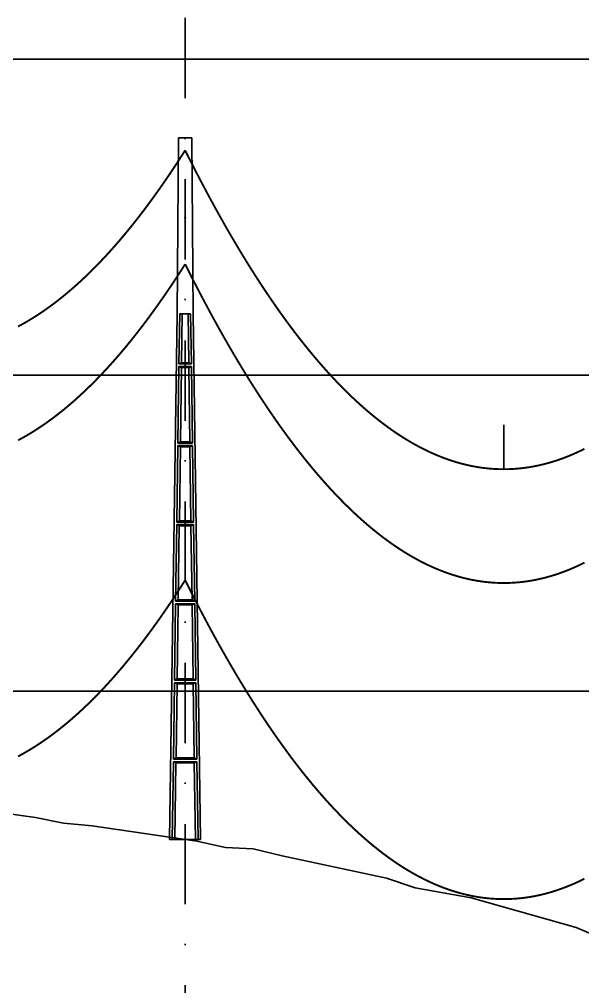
# Model space of a CAD drawing. Header units: metres. Extents: x -121 to 9872, y 3505 to 10721.
# Drawn here: x 2333 to 2422, y 6780.2 to 6933.3 of the extents above; entities that cross this region are included whole.
import ezdxf

# ---------------------------------------------------------------- set-up
doc = ezdxf.new("R2010")
doc.units = ezdxf.units.M
doc.header["$PDMODE"] = 2
doc.linetypes.add('DASHDOT', pattern=[25.4, 12.7, -6.35, 0, -6.35])
doc.linetypes.add('DASHED', pattern=[0.75, 0.5, -0.25])
for name, color, linetype in [('C-ROAD-PROF', 2, 'DASHED'), ('CON-EOL- CA ORCHID', 240, 'Continuous'), ('CON-EOL- FO', 101, 'Continuous'), ('CON-EOL- PROJEÇÃO', 22, 'Continuous'), ('cotas', 7, 'Continuous'), ('GRID', 253, 'Continuous'), ('POSTE DT', 7, 'Continuous')]:
    doc.layers.add(name, color=color, linetype=linetype)
doc.styles.get("Standard").update_dxf_attribs({"font": 'arial.ttf'})
doc.dimstyles.new('ISO-25', dxfattribs={"dimtxt": 2.5, "dimasz": 2.5, "dimexe": 1.25, "dimexo": 0.625, "dimtad": 1, "dimzin": 1, "dimtxsty": 'Standard', "dimcen": 2.5, "dimaunit": 1, "dimadec": 3, "dimazin": 3, "dimtfac": 1, "dimtmove": 0, "dimatfit": 3, "dimfxlon": 1, "dimarcsym": 0})

# ---------------------------------------------------------------- blocks, each defined once
blk = doc.blocks.new('*U11')
at = {"layer": 'POSTE DT', "extrusion": (0, 1, 0)}
for p, q in [((-3.31, 349.86), (-4.05, 262)), ((-3.31, 349.86), (3.31, 349.86)), ((3.31, 349.86), (4.06, 262)), ((-4.05, 262), (-7.72, 0)), ((-4.05, 262), (-4.05, 262)), ((-2.73, 262), (-3.08, 237.05)), ((-2.73, 262), (2.75, 262)), ((-1.42, 262), (-1.77, 237.57)), ((1.43, 262), (1.77, 237.57)), ((2.75, 262), (3.1, 237.05)), ((4.06, 262), (7.72, 0)), ((3.1, 237.05), (-3.08, 237.05)), ((-3.1, 235.74), (-3.63, 197.65)), ((3.11, 235.73), (-3.1, 235.74)), ((-1.8, 235.21), (-2.32, 198.19)), ((1.8, 235.21), (2.32, 198.19)), ((3.11, 235.73), (3.65, 197.65)), ((-3.65, 196.34), (-4.19, 158.25)), ((-2.35, 195.8), (-2.87, 158.8)), ((2.35, 195.8), (2.87, 158.8)), ((3.66, 196.34), (4.2, 158.25)), ((-4.21, 156.94), (-4.74, 118.85)), ((-2.9, 156.39), (-3.42, 119.41)), ((2.91, 156.39), (3.42, 119.41)), ((4.21, 156.94), (4.75, 118.85)), ((-4.76, 117.54), (-5.29, 79.45)), ((4.77, 117.54), (-4.76, 117.54)), ((4.75, 118.85), (-4.74, 118.85)), ((-3.46, 116.98), (-3.97, 80.02)), ((3.46, 116.98), (3.98, 80.02)), ((4.77, 117.54), (5.3, 79.45)), ((-5.31, 78.14), (-5.85, 40.06)), ((5.32, 78.14), (-5.31, 78.14)), ((5.3, 79.45), (-5.29, 79.45)), ((-4.01, 77.57), (-4.53, 40.63)), ((4.01, 77.57), (4.53, 40.63)), ((5.32, 78.14), (5.85, 40.06)), ((-5.86, 38.74), (-6.41, 0)), ((5.87, 38.74), (-5.86, 38.74)), ((5.85, 40.06), (-5.85, 40.06)), ((5.87, 38.74), (6.41, 0)), ((-4.56, 38.17), (-5.1, 0)), ((4.56, 38.17), (5.1, 0)), ((-6.41, 0), (-7.72, 0)), ((-5.1, 0), (-6.41, 0)), ((5.1, 0), (-5.1, 0)), ((6.41, 0), (5.1, 0)), ((7.72, 0), (6.41, 0))]:
    blk.add_line(p, q, dxfattribs=at)
at = {"layer": 'POSTE DT', "ltscale": 3}
for points in [[(-3.65, 196.34), (3.66, 196.34)], [(-3.63, 197.65), (3.65, 197.65)], [(-4.21, 156.94), (4.21, 156.94)], [(4.2, 158.25), (-4.19, 158.25)]]:
    blk.add_lwpolyline(points, dxfattribs=at)
at = {"layer": 'POSTE DT'}
for points, knots in [([(0.25, 309.94), (0.25, 309.93), (0.25, 309.93), (0.25, 309.92), (0.25, 309.91), (0.25, 309.9), (0.25, 309.89), (0.24, 309.85), (0.22, 309.82), (0.19, 309.77), (0.16, 309.74), (0.11, 309.71), (0.08, 309.7), (0.01, 309.68), (-0.02, 309.68), (-0.08, 309.7), (-0.11, 309.71), (-0.16, 309.74), (-0.18, 309.76), (-0.21, 309.8), (-0.22, 309.82), (-0.24, 309.85), (-0.24, 309.87), (-0.25, 309.89), (-0.25, 309.9), (-0.25, 309.92), (-0.25, 309.92), (-0.25, 309.93), (-0.25, 309.94), (-0.25, 309.95), (-0.25, 309.95), (-0.25, 309.96), (-0.25, 309.97), (-0.24, 310), (-0.23, 310.02), (-0.21, 310.07), (-0.2, 310.09), (-0.15, 310.14), (-0.13, 310.15), (-0.07, 310.18), (-0.03, 310.19), (0.03, 310.19), (0.06, 310.18), (0.12, 310.16), (0.14, 310.14), (0.18, 310.11), (0.2, 310.09), (0.21, 310.06), (0.22, 310.05), (0.23, 310.04), (0.24, 310.01), (0.24, 309.99), (0.25, 309.97), (0.25, 309.96), (0.25, 309.95), (0.25, 309.94), (0.25, 309.94), (0.25, 309.94), (0.25, 309.94)], [-54.728303, -54.728303, -54.728303, -54.728303, -54.309038, -54.309038, -53.647169, -53.647169, -52.532885, -52.532885, -48.86224, -48.86224, -45.282765, -45.282765, -41.52867, -41.52867, -37.867486, -37.867486, -34.454589, -34.454589, -31.301423, -31.301423, -28.48103, -28.48103, -26.961755, -26.961755, -25.7544, -25.7544, -25.136228, -25.136228, -24.64409, -24.64409, -24.094201, -24.094201, -23.191199, -23.191199, -20.494482, -20.494482, -17.342863, -17.342863, -13.645538, -13.645538, -9.835989, -9.835989, -6.296781, -6.296781, -3.005029, -3.005029, 0, 0, 0, 1.527594, 1.527594, 3.697216, 3.697216, 4.489727, 4.489727, 5.01438, 5.01438, 5.095313, 5.095313, 5.095313, 5.095313]), ([(-1.77, 237.57), (-1.99, 237.49), (-2.21, 237.4), (-2.64, 237.22), (-2.86, 237.14), (-3.08, 237.05)], [0, 0, 0, 0, 56.660495, 56.660495, 113.412826, 113.412826, 113.412826, 113.412826]), ([(1.77, 237.57), (1.18, 237.57), (0.59, 237.57), (-0.59, 237.57), (-1.18, 237.57), (-1.77, 237.57)], [0, 0, 0, 0, 67.306894, 67.306894, 134.614447, 134.614447, 134.614447, 134.614447]), ([(3.1, 237.05), (2.87, 237.14), (2.65, 237.23), (2.21, 237.4), (1.99, 237.49), (1.77, 237.57)], [0, 0, 0, 0, 56.738948, 56.738948, 113.38731, 113.38731, 113.38731, 113.38731]), ([(-3.1, 235.74), (-2.88, 235.65), (-2.67, 235.56), (-2.23, 235.39), (-2.02, 235.3), (-1.8, 235.21)], [0.055576, 0.055576, 0.055576, 0.055576, 56.767409, 56.767409, 113.50757, 113.50757, 113.50757, 113.50757]), ([(-1.8, 235.21), (-1.2, 235.21), (-0.6, 235.21), (0.6, 235.21), (1.2, 235.21), (1.8, 235.21)], [0, 0, 0, 0, 68.567797, 68.567797, 137.136247, 137.136247, 137.136247, 137.136247]), ([(1.8, 235.21), (2.02, 235.3), (2.24, 235.38), (2.68, 235.56), (2.89, 235.65), (3.11, 235.73)], [0, 0, 0, 0, 56.845349, 56.845349, 113.599799, 113.599799, 113.599799, 113.599799]), ([(-2.32, 198.19), (-2.54, 198.1), (-2.76, 198.01), (-3.2, 197.83), (-3.41, 197.74), (-3.63, 197.65)], [0, 0, 0, 0, 63.412073, 63.412073, 126.777421, 126.777421, 126.777421, 126.777421]), ([(2.32, 198.19), (1.55, 198.19), (0.77, 198.19), (-0.77, 198.19), (-1.55, 198.19), (-2.32, 198.19)], [0, 0, 0, 0, 88.31008, 88.31008, 176.620652, 176.620652, 176.620652, 176.620652]), ([(3.65, 197.65), (3.43, 197.74), (3.2, 197.83), (2.76, 198.01), (2.54, 198.1), (2.32, 198.19)], [0, 0, 0, 0, 63.488119, 63.488119, 126.880939, 126.880939, 126.880939, 126.880939]), ([(-3.65, 196.34), (-3.43, 196.25), (-3.22, 196.16), (-2.78, 195.98), (-2.57, 195.89), (-2.35, 195.8)], [0.054307, 0.054307, 0.054307, 0.054307, 63.527131, 63.527131, 127.063246, 127.063246, 127.063246, 127.063246]), ([(-2.35, 195.8), (-1.57, 195.8), (-0.78, 195.8), (0.79, 195.8), (1.57, 195.8), (2.35, 195.8)], [0, 0, 0, 0, 89.585713, 89.585713, 179.17191, 179.17191, 179.17191, 179.17191]), ([(2.35, 195.8), (2.57, 195.89), (2.79, 195.98), (3.23, 196.16), (3.45, 196.25), (3.66, 196.34)], [0, 0, 0, 0, 63.60246, 63.60246, 127.109696, 127.109696, 127.109696, 127.109696]), ([(-4.21, 156.94), (-3.99, 156.85), (-3.77, 156.75), (-3.34, 156.57), (-3.12, 156.48), (-2.9, 156.39)], [0.053423, 0.053423, 0.053423, 0.053423, 70.429742, 70.429742, 140.90167, 140.90167, 140.90167, 140.90167]), ([(-2.87, 158.8), (-3.09, 158.71), (-3.31, 158.62), (-3.75, 158.43), (-3.97, 158.34), (-4.19, 158.25)], [0, 0, 0, 0, 70.301707, 70.301707, 140.590947, 140.590947, 140.590947, 140.590947]), ([(-2.9, 156.39), (-1.94, 156.39), (-0.97, 156.39), (0.97, 156.39), (1.94, 156.39), (2.91, 156.39)], [0, 0, 0, 0, 110.60219, 110.60219, 221.20473, 221.20473, 221.20473, 221.20473]), ([(2.87, 158.8), (1.92, 158.8), (0.96, 158.8), (-0.96, 158.8), (-1.91, 158.8), (-2.87, 158.8)], [0, 0, 0, 0, 109.314454, 109.314454, 218.629264, 218.629264, 218.629264, 218.629264]), ([(4.2, 158.25), (3.98, 158.34), (3.76, 158.44), (3.31, 158.62), (3.09, 158.71), (2.87, 158.8)], [0, 0, 0, 0, 70.379198, 70.379198, 140.659718, 140.659718, 140.659718, 140.659718]), ([(2.91, 156.39), (3.12, 156.48), (3.34, 156.57), (3.78, 156.75), (4, 156.85), (4.21, 156.94)], [0, 0, 0, 0, 70.506649, 70.506649, 140.914701, 140.914701, 140.914701, 140.914701]), ([(-4.76, 117.54), (-4.54, 117.45), (-4.32, 117.35), (-3.89, 117.17), (-3.67, 117.07), (-3.46, 116.98)], [0.052784, 0.052784, 0.052784, 0.052784, 77.438432, 77.438432, 154.950301, 154.950301, 154.950301, 154.950301]), ([(-3.42, 119.41), (-3.64, 119.32), (-3.86, 119.23), (-4.3, 119.04), (-4.52, 118.95), (-4.74, 118.85)], [0, 0, 0, 0, 77.299547, 77.299547, 154.618634, 154.618634, 154.618634, 154.618634]), ([(-3.46, 116.98), (-2.3, 116.98), (-1.15, 116.98), (1.15, 116.98), (2.31, 116.98), (3.46, 116.98)], [0, 0, 0, 0, 131.617604, 131.617604, 263.235447, 263.235447, 263.235447, 263.235447]), ([(3.42, 119.41), (2.28, 119.41), (1.14, 119.41), (-1.14, 119.41), (-2.28, 119.41), (-3.42, 119.41)], [0, 0, 0, 0, 130.319901, 130.319901, 260.640046, 260.640046, 260.640046, 260.640046]), ([(4.75, 118.85), (4.53, 118.95), (4.31, 119.04), (3.87, 119.23), (3.64, 119.32), (3.42, 119.41)], [0, 0, 0, 0, 77.381597, 77.381597, 154.66183, 154.66183, 154.66183, 154.66183]), ([(3.46, 116.98), (3.68, 117.07), (3.89, 117.17), (4.33, 117.35), (4.55, 117.45), (4.77, 117.54)], [0, 0, 0, 0, 77.520013, 77.520013, 154.938747, 154.938747, 154.938747, 154.938747]), ([(-5.31, 78.14), (-5.09, 78.05), (-4.88, 77.95), (-4.44, 77.76), (-4.23, 77.67), (-4.01, 77.57)], [0.052308, 0.052308, 0.052308, 0.052308, 84.527725, 84.527725, 169.158824, 169.158824, 169.158824, 169.158824]), ([(-3.97, 80.02), (-4.19, 79.93), (-4.41, 79.83), (-4.85, 79.64), (-5.07, 79.55), (-5.29, 79.45)], [0, 0, 0, 0, 84.379671, 84.379671, 168.809376, 168.809376, 168.809376, 168.809376]), ([(-4.01, 77.57), (-2.67, 77.57), (-1.34, 77.57), (1.34, 77.57), (2.67, 77.57), (4.01, 77.57)], [0, 0, 0, 0, 152.632212, 152.632212, 305.264569, 305.264569, 305.264569, 305.264569]), ([(3.98, 80.02), (2.65, 80.02), (1.33, 80.02), (-1.32, 80.02), (-2.65, 80.02), (-3.97, 80.02)], [0, 0, 0, 0, 151.326157, 151.326157, 302.652465, 302.652465, 302.652465, 302.652465]), ([(5.3, 79.45), (5.08, 79.55), (4.86, 79.64), (4.42, 79.83), (4.2, 79.93), (3.98, 80.02)], [0, 0, 0, 0, 84.46863, 84.46863, 168.833721, 168.833721, 168.833721, 168.833721]), ([(4.01, 77.57), (4.23, 77.67), (4.45, 77.76), (4.88, 77.95), (5.1, 78.05), (5.32, 78.14)], [0, 0, 0, 0, 84.616316, 84.616316, 169.129178, 169.129178, 169.129178, 169.129178]), ([(-5.86, 38.74), (-5.65, 38.65), (-5.43, 38.55), (-5, 38.36), (-4.78, 38.26), (-4.56, 38.17)], [0.026524, 0.026524, 0.026524, 0.026524, 91.679563, 91.679563, 183.466041, 183.466041, 183.466041, 183.466041]), ([(-4.53, 40.63), (-4.75, 40.53), (-4.97, 40.44), (-5.41, 40.25), (-5.63, 40.15), (-5.85, 40.06)], [0, 0, 0, 0, 91.523648, 91.523648, 183.126775, 183.126775, 183.126775, 183.126775]), ([(4.53, 40.63), (3.02, 40.63), (1.51, 40.63), (-1.51, 40.63), (-3.02, 40.63), (-4.53, 40.63)], [0, 0, 0, 0, 172.33304, 172.33304, 344.666151, 344.666151, 344.666151, 344.666151]), ([(5.85, 40.06), (5.63, 40.15), (5.41, 40.25), (4.97, 40.44), (4.75, 40.53), (4.53, 40.63)], [0, 0, 0, 0, 91.621326, 91.621326, 183.137324, 183.137324, 183.137324, 183.137324]), ([(4.56, 38.17), (4.78, 38.26), (5, 38.36), (5.43, 38.55), (5.65, 38.65), (5.87, 38.74)], [0, 0, 0, 0, 91.776928, 91.776928, 183.448614, 183.448614, 183.448614, 183.448614]), ([(-4.56, 38.17), (-3.04, 38.17), (-1.52, 38.17), (1.52, 38.17), (3.04, 38.17), (4.56, 38.17)], [0, 0, 0, 0, 173.646192, 173.646192, 347.292451, 347.292451, 347.292451, 347.292451])]:
    blk.add_open_spline(points, degree=3, knots=knots, dxfattribs=at)
blk = doc.blocks.new('*D352')
at = {"layer": 'cotas', "color": 0, "lineweight": -2, "transparency": 16777216}
for p, q in [((2269.17, 6979.88), (2269.17, 6982.13)), ((2359.17, 6979.88), (2359.17, 6982.13)), ((2271.67, 6980.88), (2356.67, 6980.88))]:
    blk.add_line(p, q, dxfattribs=at)
at = {"layer": 'cotas', "color": 0, "transparency": 16777216}
for points in [[(2271.67, 6981.29), (2271.67, 6980.46), (2269.17, 6980.88)], [(2356.67, 6981.29), (2356.67, 6980.46), (2359.17, 6980.88)]]:
    blk.add_solid(points, dxfattribs=at)
at = {"layer": 'Defpoints', "color": 0, "transparency": 16777216}
for p in [(2359.17, 6980.88), (2269.17, 6933.21), (2359.17, 6914.53)]:
    blk.add_point(p, dxfattribs=at)
at = {"layer": 'cotas', "color": 0, "transparency": 16777216, "insert": (2314.17, 6982.78), "char_height": 2.5, "attachment_point": 5}
blk.add_mtext('90.00', dxfattribs=at)
blk = doc.blocks.new('*D344')
at = {"layer": 'cotas', "color": 0, "lineweight": -2, "transparency": 16777216}
for p, q in [((2359.17, 6951.41), (2359.17, 6953.66)), ((2447.93, 6951.41), (2447.93, 6953.66)), ((2361.67, 6952.41), (2445.43, 6952.41))]:
    blk.add_line(p, q, dxfattribs=at)
at = {"layer": 'cotas', "color": 0, "transparency": 16777216}
for points in [[(2361.67, 6952.83), (2361.67, 6951.99), (2359.17, 6952.41)], [(2445.43, 6952.83), (2445.43, 6951.99), (2447.93, 6952.41)]]:
    blk.add_solid(points, dxfattribs=at)
at = {"layer": 'Defpoints', "color": 0, "transparency": 16777216}
for p in [(2447.93, 6952.41), (2359.17, 6914.53), (2447.93, 6902.54)]:
    blk.add_point(p, dxfattribs=at)
at = {"layer": 'cotas', "color": 0, "transparency": 16777216, "insert": (2403.55, 6954.31), "char_height": 2.5, "attachment_point": 5}
blk.add_mtext('88.76', dxfattribs=at)

msp = doc.modelspace()

# ---------------------------------------------------------------- linework, layer by layer
at = {"layer": 'C-ROAD-PROF', "color": 0, "linetype": 'Continuous', "lineweight": -3}
msp.add_lwpolyline([(2330.986, 6807.656), (2335.524, 6806.987), (2339.918, 6806.113), (2344.481, 6805.697), (2361.04, 6803.261), (2365.552, 6802.278), (2369.924, 6802.055), (2374.497, 6800.927), (2391.014, 6797.43), (2395.537, 6795.863), (2404.418, 6794.288), (2420.987, 6789.622), (2425.515, 6787.704), (2429.949, 6786.901), (2445.889, 6782.579), (2450.73, 6781.898), (2455.363, 6780.485), (2455.48, 6780.452), (2459.855, 6778.984)], dxfattribs=at)
at = {"layer": 'CON-EOL- CA ORCHID'}
msp.add_line((2409.563, 6862.094), (2409.563, 6869.094), dxfattribs=at)
at = {"layer": 'CON-EOL- CA ORCHID', "const_width": 0.3}
for points in [[(2332.753, 6884.669), (2333.201, 6884.91), (2333.649, 6885.159), (2334.097, 6885.416), (2334.544, 6885.681), (2334.992, 6885.954), (2335.44, 6886.235), (2335.888, 6886.524), (2336.336, 6886.821), (2336.783, 6887.125), (2337.231, 6887.438), (2337.679, 6887.759), (2338.127, 6888.087), (2338.574, 6888.424), (2339.022, 6888.768), (2339.47, 6889.121), (2339.918, 6889.481), (2340.365, 6889.85), (2340.813, 6890.226), (2341.261, 6890.61), (2341.709, 6891.003), (2342.156, 6891.403), (2342.604, 6891.811), (2343.052, 6892.227), (2343.5, 6892.652), (2343.947, 6893.084), (2344.395, 6893.524), (2344.843, 6893.972), (2345.291, 6894.428), (2345.738, 6894.892), (2346.186, 6895.364), (2346.634, 6895.844), (2347.082, 6896.332), (2347.53, 6896.828), (2347.977, 6897.332), (2348.425, 6897.844), (2348.873, 6898.364), (2349.321, 6898.892), (2349.768, 6899.428), (2350.216, 6899.972), (2350.664, 6900.524), (2351.112, 6901.084), (2351.559, 6901.652), (2352.007, 6902.228), (2352.455, 6902.812), (2352.903, 6903.404), (2353.35, 6904.004), (2353.798, 6904.612), (2354.246, 6905.228), (2354.694, 6905.852), (2355.141, 6906.484), (2355.589, 6907.124), (2356.037, 6907.772), (2356.485, 6908.428), (2356.933, 6909.092), (2357.38, 6909.764), (2357.828, 6910.444), (2358.276, 6911.133), (2358.724, 6911.829), (2359.171, 6912.533)], [(2359.171, 6912.533), (2359.613, 6911.65), (2360.055, 6910.775), (2360.496, 6909.908), (2360.938, 6909.048), (2361.379, 6908.197), (2361.821, 6907.353), (2362.262, 6906.517), (2362.704, 6905.689), (2363.146, 6904.869), (2363.587, 6904.057), (2364.029, 6903.253), (2364.47, 6902.456), (2364.912, 6901.668), (2365.354, 6900.887), (2365.795, 6900.114), (2366.237, 6899.349), (2366.678, 6898.591), (2367.12, 6897.842), (2367.561, 6897.1), (2368.003, 6896.366), (2368.445, 6895.64), (2368.886, 6894.922), (2369.328, 6894.212), (2369.769, 6893.509), (2370.211, 6892.814), (2370.653, 6892.127), (2371.094, 6891.448), (2371.536, 6890.777), (2371.977, 6890.113), (2372.419, 6889.458), (2372.861, 6888.81), (2373.302, 6888.17), (2373.744, 6887.537), (2374.185, 6886.913), (2374.627, 6886.296), (2375.068, 6885.687), (2375.51, 6885.086), (2375.952, 6884.493), (2376.393, 6883.907), (2376.835, 6883.33), (2377.276, 6882.76), (2377.718, 6882.198), (2378.16, 6881.643), (2378.601, 6881.097), (2379.043, 6880.558), (2379.484, 6880.027), (2379.926, 6879.503), (2380.368, 6878.988), (2380.809, 6878.48), (2381.251, 6877.98), (2381.692, 6877.488), (2382.134, 6877.004), (2382.575, 6876.527), (2383.017, 6876.058), (2383.459, 6875.597), (2383.9, 6875.144), (2384.342, 6874.698), (2384.783, 6874.26), (2385.225, 6873.83), (2385.667, 6873.408), (2386.108, 6872.993), (2386.55, 6872.587), (2386.991, 6872.188), (2387.433, 6871.796), (2387.874, 6871.413), (2388.316, 6871.037), (2388.758, 6870.669), (2389.199, 6870.308), (2389.641, 6869.956), (2390.082, 6869.611), (2390.524, 6869.274), (2390.966, 6868.945), (2391.407, 6868.623), (2391.849, 6868.309), (2392.29, 6868.003), (2392.732, 6867.705), (2393.174, 6867.414), (2393.615, 6867.131), (2394.057, 6866.856), (2394.498, 6866.589), (2394.94, 6866.329), (2395.381, 6866.077), (2395.823, 6865.833), (2396.265, 6865.596), (2396.706, 6865.368), (2397.148, 6865.147), (2397.589, 6864.933), (2398.031, 6864.728), (2398.473, 6864.53), (2398.914, 6864.34), (2399.356, 6864.157), (2399.797, 6863.983), (2400.239, 6863.816), (2400.681, 6863.657), (2401.122, 6863.505), (2401.564, 6863.361), (2402.005, 6863.225), (2402.447, 6863.097), (2402.888, 6862.976), (2403.33, 6862.864), (2403.772, 6862.758), (2404.213, 6862.661), (2404.655, 6862.571), (2405.096, 6862.489), (2405.538, 6862.415), (2405.98, 6862.349), (2406.421, 6862.29), (2406.863, 6862.239), (2407.304, 6862.195), (2407.746, 6862.16), (2408.187, 6862.132), (2408.629, 6862.112), (2409.071, 6862.099), (2409.512, 6862.094), (2409.954, 6862.097), (2410.395, 6862.108), (2410.837, 6862.127), (2411.279, 6862.153), (2411.72, 6862.187), (2412.162, 6862.228), (2412.603, 6862.277), (2413.045, 6862.334), (2413.487, 6862.399), (2413.928, 6862.472), (2414.37, 6862.552), (2414.811, 6862.64), (2415.253, 6862.735), (2415.694, 6862.839), (2416.136, 6862.95), (2416.578, 6863.069), (2417.019, 6863.195), (2417.461, 6863.329), (2417.902, 6863.471), (2418.344, 6863.621), (2418.786, 6863.778), (2419.227, 6863.944), (2419.669, 6864.117), (2420.11, 6864.297), (2420.552, 6864.485), (2420.994, 6864.682), (2421.435, 6864.885), (2421.877, 6865.097), (2422.318, 6865.316)]]:
    msp.add_lwpolyline(points, dxfattribs=at)
at = {"layer": 'CON-EOL- FO', "lineweight": 30, "const_width": 0.3}
for points in [[(2332.753, 6866.67), (2333.201, 6866.911), (2333.649, 6867.16), (2334.097, 6867.417), (2334.544, 6867.682), (2334.992, 6867.955), (2335.44, 6868.235), (2335.888, 6868.524), (2336.336, 6868.821), (2336.783, 6869.126), (2337.231, 6869.438), (2337.679, 6869.759), (2338.127, 6870.088), (2338.574, 6870.424), (2339.022, 6870.769), (2339.47, 6871.121), (2339.918, 6871.481), (2340.365, 6871.85), (2340.813, 6872.226), (2341.261, 6872.611), (2341.709, 6873.003), (2342.156, 6873.403), (2342.604, 6873.811), (2343.052, 6874.228), (2343.5, 6874.652), (2343.947, 6875.084), (2344.395, 6875.524), (2344.843, 6875.972), (2345.291, 6876.428), (2345.738, 6876.892), (2346.186, 6877.364), (2346.634, 6877.844), (2347.082, 6878.332), (2347.53, 6878.828), (2347.977, 6879.332), (2348.425, 6879.844), (2348.873, 6880.364), (2349.321, 6880.892), (2349.768, 6881.428), (2350.216, 6881.972), (2350.664, 6882.524), (2351.112, 6883.084), (2351.559, 6883.652), (2352.007, 6884.228), (2352.455, 6884.812), (2352.903, 6885.404), (2353.35, 6886.004), (2353.798, 6886.612), (2354.246, 6887.228), (2354.694, 6887.852), (2355.141, 6888.484), (2355.589, 6889.124), (2356.037, 6889.772), (2356.485, 6890.428), (2356.933, 6891.092), (2357.38, 6891.765), (2357.828, 6892.445), (2358.276, 6893.133), (2358.724, 6893.829), (2359.171, 6894.533)], [(2332.753, 6866.67), (2333.201, 6866.911), (2333.649, 6867.16), (2334.097, 6867.417), (2334.544, 6867.682), (2334.992, 6867.955), (2335.44, 6868.235), (2335.888, 6868.524), (2336.336, 6868.821), (2336.783, 6869.126), (2337.231, 6869.438), (2337.679, 6869.759), (2338.127, 6870.088), (2338.574, 6870.424), (2339.022, 6870.769), (2339.47, 6871.121), (2339.918, 6871.481), (2340.365, 6871.85), (2340.813, 6872.226), (2341.261, 6872.611), (2341.709, 6873.003), (2342.156, 6873.403), (2342.604, 6873.811), (2343.052, 6874.228), (2343.5, 6874.652), (2343.947, 6875.084), (2344.395, 6875.524), (2344.843, 6875.972), (2345.291, 6876.428), (2345.738, 6876.892), (2346.186, 6877.364), (2346.634, 6877.844), (2347.082, 6878.332), (2347.53, 6878.828), (2347.977, 6879.332), (2348.425, 6879.844), (2348.873, 6880.364), (2349.321, 6880.892), (2349.768, 6881.428), (2350.216, 6881.972), (2350.664, 6882.524), (2351.112, 6883.084), (2351.559, 6883.652), (2352.007, 6884.228), (2352.455, 6884.812), (2352.903, 6885.404), (2353.35, 6886.004), (2353.798, 6886.612), (2354.246, 6887.228), (2354.694, 6887.852), (2355.141, 6888.484), (2355.589, 6889.124), (2356.037, 6889.772), (2356.485, 6890.428), (2356.933, 6891.092), (2357.38, 6891.764), (2357.828, 6892.445), (2358.276, 6893.133), (2358.724, 6893.829), (2359.171, 6894.533)], [(2359.171, 6894.533), (2359.613, 6893.65), (2360.055, 6892.775), (2360.496, 6891.908), (2360.938, 6891.049), (2361.379, 6890.197), (2361.821, 6889.353), (2362.262, 6888.518), (2362.704, 6887.69), (2363.146, 6886.87), (2363.587, 6886.057), (2364.029, 6885.253), (2364.47, 6884.456), (2364.912, 6883.668), (2365.354, 6882.887), (2365.795, 6882.114), (2366.237, 6881.349), (2366.678, 6880.591), (2367.12, 6879.842), (2367.561, 6879.1), (2368.003, 6878.366), (2368.445, 6877.64), (2368.886, 6876.922), (2369.328, 6876.212), (2369.769, 6875.509), (2370.211, 6874.814), (2370.653, 6874.128), (2371.094, 6873.448), (2371.536, 6872.777), (2371.977, 6872.114), (2372.419, 6871.458), (2372.861, 6870.81), (2373.302, 6870.17), (2373.744, 6869.538), (2374.185, 6868.913), (2374.627, 6868.296), (2375.068, 6867.688), (2375.51, 6867.086), (2375.952, 6866.493), (2376.393, 6865.908), (2376.835, 6865.33), (2377.276, 6864.76), (2377.718, 6864.198), (2378.16, 6863.643), (2378.601, 6863.097), (2379.043, 6862.558), (2379.484, 6862.027), (2379.926, 6861.504), (2380.368, 6860.988), (2380.809, 6860.481), (2381.251, 6859.981), (2381.692, 6859.488), (2382.134, 6859.004), (2382.575, 6858.527), (2383.017, 6858.058), (2383.459, 6857.597), (2383.9, 6857.144), (2384.342, 6856.698), (2384.783, 6856.261), (2385.225, 6855.83), (2385.667, 6855.408), (2386.108, 6854.994), (2386.55, 6854.587), (2386.991, 6854.188), (2387.433, 6853.796), (2387.874, 6853.413), (2388.316, 6853.037), (2388.758, 6852.669), (2389.199, 6852.309), (2389.641, 6851.956), (2390.082, 6851.611), (2390.524, 6851.274), (2390.966, 6850.945), (2391.407, 6850.623), (2391.849, 6850.309), (2392.29, 6850.003), (2392.732, 6849.705), (2393.174, 6849.414), (2393.615, 6849.131), (2394.057, 6848.856), (2394.498, 6848.589), (2394.94, 6848.329), (2395.381, 6848.077), (2395.823, 6847.833), (2396.265, 6847.597), (2396.706, 6847.368), (2397.148, 6847.147), (2397.589, 6846.933), (2398.031, 6846.728), (2398.473, 6846.53), (2398.914, 6846.34), (2399.356, 6846.158), (2399.797, 6845.983), (2400.239, 6845.816), (2400.681, 6845.657), (2401.122, 6845.505), (2401.564, 6845.362), (2402.005, 6845.226), (2402.447, 6845.097), (2402.888, 6844.977), (2403.33, 6844.864), (2403.772, 6844.759), (2404.213, 6844.661), (2404.655, 6844.572), (2405.096, 6844.49), (2405.538, 6844.415), (2405.98, 6844.349), (2406.421, 6844.29), (2406.863, 6844.239), (2407.304, 6844.196), (2407.746, 6844.16), (2408.187, 6844.132), (2408.629, 6844.112), (2409.071, 6844.099), (2409.512, 6844.095), (2409.954, 6844.098), (2410.395, 6844.108), (2410.837, 6844.127), (2411.279, 6844.153), (2411.72, 6844.187), (2412.162, 6844.228), (2412.603, 6844.278), (2413.045, 6844.335), (2413.487, 6844.399), (2413.928, 6844.472), (2414.37, 6844.552), (2414.811, 6844.64), (2415.253, 6844.736), (2415.694, 6844.839), (2416.136, 6844.95), (2416.578, 6845.069), (2417.019, 6845.195), (2417.461, 6845.33), (2417.902, 6845.472), (2418.344, 6845.621), (2418.786, 6845.779), (2419.227, 6845.944), (2419.669, 6846.117), (2420.11, 6846.297), (2420.552, 6846.486), (2420.994, 6846.682), (2421.435, 6846.886), (2421.877, 6847.097), (2422.318, 6847.316)], [(2359.171, 6894.533), (2359.613, 6893.65), (2360.055, 6892.775), (2360.496, 6891.908), (2360.938, 6891.049), (2361.379, 6890.197), (2361.821, 6889.353), (2362.262, 6888.518), (2362.704, 6887.69), (2363.146, 6886.87), (2363.587, 6886.057), (2364.029, 6885.253), (2364.47, 6884.456), (2364.912, 6883.668), (2365.354, 6882.887), (2365.795, 6882.114), (2366.237, 6881.349), (2366.678, 6880.591), (2367.12, 6879.842), (2367.561, 6879.1), (2368.003, 6878.366), (2368.445, 6877.64), (2368.886, 6876.922), (2369.328, 6876.212), (2369.769, 6875.509), (2370.211, 6874.814), (2370.653, 6874.127), (2371.094, 6873.448), (2371.536, 6872.777), (2371.977, 6872.114), (2372.419, 6871.458), (2372.861, 6870.81), (2373.302, 6870.17), (2373.744, 6869.538), (2374.185, 6868.913), (2374.627, 6868.296), (2375.068, 6867.688), (2375.51, 6867.086), (2375.952, 6866.493), (2376.393, 6865.908), (2376.835, 6865.33), (2377.276, 6864.76), (2377.718, 6864.198), (2378.16, 6863.643), (2378.601, 6863.097), (2379.043, 6862.558), (2379.484, 6862.027), (2379.926, 6861.504), (2380.368, 6860.988), (2380.809, 6860.48), (2381.251, 6859.981), (2381.692, 6859.488), (2382.134, 6859.004), (2382.575, 6858.527), (2383.017, 6858.058), (2383.459, 6857.597), (2383.9, 6857.144), (2384.342, 6856.698), (2384.783, 6856.261), (2385.225, 6855.83), (2385.667, 6855.408), (2386.108, 6854.994), (2386.55, 6854.587), (2386.991, 6854.188), (2387.433, 6853.796), (2387.874, 6853.413), (2388.316, 6853.037), (2388.758, 6852.669), (2389.199, 6852.309), (2389.641, 6851.956), (2390.082, 6851.611), (2390.524, 6851.274), (2390.966, 6850.945), (2391.407, 6850.623), (2391.849, 6850.309), (2392.29, 6850.003), (2392.732, 6849.705), (2393.174, 6849.414), (2393.615, 6849.131), (2394.057, 6848.856), (2394.498, 6848.589), (2394.94, 6848.329), (2395.381, 6848.077), (2395.823, 6847.833), (2396.265, 6847.597), (2396.706, 6847.368), (2397.148, 6847.147), (2397.589, 6846.933), (2398.031, 6846.728), (2398.473, 6846.53), (2398.914, 6846.34), (2399.356, 6846.158), (2399.797, 6845.983), (2400.239, 6845.816), (2400.681, 6845.657), (2401.122, 6845.505), (2401.564, 6845.362), (2402.005, 6845.226), (2402.447, 6845.097), (2402.888, 6844.977), (2403.33, 6844.864), (2403.772, 6844.759), (2404.213, 6844.661), (2404.655, 6844.572), (2405.096, 6844.49), (2405.538, 6844.415), (2405.98, 6844.349), (2406.421, 6844.29), (2406.863, 6844.239), (2407.304, 6844.196), (2407.746, 6844.16), (2408.187, 6844.132), (2408.629, 6844.112), (2409.071, 6844.099), (2409.512, 6844.095), (2409.954, 6844.098), (2410.395, 6844.108), (2410.837, 6844.127), (2411.279, 6844.153), (2411.72, 6844.187), (2412.162, 6844.228), (2412.603, 6844.278), (2413.045, 6844.335), (2413.487, 6844.399), (2413.928, 6844.472), (2414.37, 6844.552), (2414.811, 6844.64), (2415.253, 6844.736), (2415.694, 6844.839), (2416.136, 6844.95), (2416.578, 6845.069), (2417.019, 6845.195), (2417.461, 6845.33), (2417.902, 6845.472), (2418.344, 6845.621), (2418.786, 6845.779), (2419.227, 6845.944), (2419.669, 6846.117), (2420.11, 6846.297), (2420.552, 6846.486), (2420.994, 6846.682), (2421.435, 6846.886), (2421.877, 6847.097), (2422.318, 6847.316)]]:
    msp.add_lwpolyline(points, dxfattribs=at)
at = {"layer": 'CON-EOL- PROJEÇÃO', "lineweight": 30, "const_width": 0.3}
for points in [[(2332.753, 6816.669), (2333.201, 6816.91), (2333.649, 6817.159), (2334.097, 6817.416), (2334.544, 6817.681), (2334.992, 6817.954), (2335.44, 6818.235), (2335.888, 6818.524), (2336.336, 6818.821), (2336.783, 6819.125), (2337.231, 6819.438), (2337.679, 6819.759), (2338.127, 6820.087), (2338.574, 6820.424), (2339.022, 6820.768), (2339.47, 6821.121), (2339.918, 6821.481), (2340.365, 6821.85), (2340.813, 6822.226), (2341.261, 6822.61), (2341.709, 6823.003), (2342.156, 6823.403), (2342.604, 6823.811), (2343.052, 6824.227), (2343.5, 6824.652), (2343.947, 6825.084), (2344.395, 6825.524), (2344.843, 6825.972), (2345.291, 6826.428), (2345.738, 6826.892), (2346.186, 6827.364), (2346.634, 6827.844), (2347.082, 6828.332), (2347.53, 6828.828), (2347.977, 6829.332), (2348.425, 6829.844), (2348.873, 6830.364), (2349.321, 6830.892), (2349.768, 6831.428), (2350.216, 6831.972), (2350.664, 6832.524), (2351.112, 6833.084), (2351.559, 6833.652), (2352.007, 6834.228), (2352.455, 6834.812), (2352.903, 6835.404), (2353.35, 6836.004), (2353.798, 6836.612), (2354.246, 6837.228), (2354.694, 6837.852), (2355.141, 6838.484), (2355.589, 6839.124), (2356.037, 6839.772), (2356.485, 6840.428), (2356.933, 6841.092), (2357.38, 6841.764), (2357.828, 6842.444), (2358.276, 6843.133), (2358.724, 6843.829), (2359.171, 6844.533)], [(2359.171, 6844.533), (2359.613, 6843.65), (2360.055, 6842.775), (2360.496, 6841.908), (2360.938, 6841.048), (2361.379, 6840.197), (2361.821, 6839.353), (2362.262, 6838.517), (2362.704, 6837.689), (2363.146, 6836.869), (2363.587, 6836.057), (2364.029, 6835.253), (2364.47, 6834.456), (2364.912, 6833.668), (2365.354, 6832.887), (2365.795, 6832.114), (2366.237, 6831.349), (2366.678, 6830.591), (2367.12, 6829.842), (2367.561, 6829.1), (2368.003, 6828.366), (2368.445, 6827.64), (2368.886, 6826.922), (2369.328, 6826.212), (2369.769, 6825.509), (2370.211, 6824.814), (2370.653, 6824.127), (2371.094, 6823.448), (2371.536, 6822.777), (2371.977, 6822.113), (2372.419, 6821.458), (2372.861, 6820.81), (2373.302, 6820.17), (2373.744, 6819.537), (2374.185, 6818.913), (2374.627, 6818.296), (2375.068, 6817.687), (2375.51, 6817.086), (2375.952, 6816.493), (2376.393, 6815.907), (2376.835, 6815.33), (2377.276, 6814.76), (2377.718, 6814.198), (2378.16, 6813.643), (2378.601, 6813.097), (2379.043, 6812.558), (2379.484, 6812.027), (2379.926, 6811.503), (2380.368, 6810.988), (2380.809, 6810.48), (2381.251, 6809.98), (2381.692, 6809.488), (2382.134, 6809.004), (2382.575, 6808.527), (2383.017, 6808.058), (2383.459, 6807.597), (2383.9, 6807.144), (2384.342, 6806.698), (2384.783, 6806.26), (2385.225, 6805.83), (2385.667, 6805.408), (2386.108, 6804.993), (2386.55, 6804.587), (2386.991, 6804.188), (2387.433, 6803.796), (2387.874, 6803.413), (2388.316, 6803.037), (2388.758, 6802.669), (2389.199, 6802.308), (2389.641, 6801.956), (2390.082, 6801.611), (2390.524, 6801.274), (2390.966, 6800.945), (2391.407, 6800.623), (2391.849, 6800.309), (2392.29, 6800.003), (2392.732, 6799.705), (2393.174, 6799.414), (2393.615, 6799.131), (2394.057, 6798.856), (2394.498, 6798.589), (2394.94, 6798.329), (2395.381, 6798.077), (2395.823, 6797.833), (2396.265, 6797.596), (2396.706, 6797.368), (2397.148, 6797.147), (2397.589, 6796.933), (2398.031, 6796.728), (2398.473, 6796.53), (2398.914, 6796.34), (2399.356, 6796.157), (2399.797, 6795.983), (2400.239, 6795.816), (2400.681, 6795.657), (2401.122, 6795.505), (2401.564, 6795.361), (2402.005, 6795.225), (2402.447, 6795.097), (2402.888, 6794.976), (2403.33, 6794.864), (2403.772, 6794.758), (2404.213, 6794.661), (2404.655, 6794.571), (2405.096, 6794.489), (2405.538, 6794.415), (2405.98, 6794.349), (2406.421, 6794.29), (2406.863, 6794.239), (2407.304, 6794.195), (2407.746, 6794.16), (2408.187, 6794.132), (2408.629, 6794.112), (2409.071, 6794.099), (2409.512, 6794.094), (2409.954, 6794.097), (2410.395, 6794.108), (2410.837, 6794.127), (2411.279, 6794.153), (2411.72, 6794.187), (2412.162, 6794.228), (2412.603, 6794.277), (2413.045, 6794.334), (2413.487, 6794.399), (2413.928, 6794.472), (2414.37, 6794.552), (2414.811, 6794.64), (2415.253, 6794.735), (2415.694, 6794.839), (2416.136, 6794.95), (2416.578, 6795.069), (2417.019, 6795.195), (2417.461, 6795.329), (2417.902, 6795.471), (2418.344, 6795.621), (2418.786, 6795.778), (2419.227, 6795.944), (2419.669, 6796.117), (2420.11, 6796.297), (2420.552, 6796.485), (2420.994, 6796.682), (2421.435, 6796.885), (2421.877, 6797.097), (2422.318, 6797.316)]]:
    msp.add_lwpolyline(points, dxfattribs=at)
at = {"layer": 'GRID', "linetype": 'DASHDOT'}
msp.add_line((2359.171, 7876.973), (2359.171, 5510.205), dxfattribs=at)
at = {"layer": 'GRID'}
for points in [[(-30.298, 6926.973), (7827.812, 6926.973)], [(-30.298, 6876.973), (7827.812, 6876.973)], [(-30.298, 6826.973), (7827.812, 6826.973)]]:
    msp.add_lwpolyline(points, dxfattribs=at)

# ---------------------------------------------------------------- block references
at = {"layer": 'POSTE DT', "xscale": 0.3172702451939489, "yscale": 0.3172702451939489, "zscale": 0.3172702451939489}
msp.add_blockref('*U11', (2359.171, 6803.533), dxfattribs=at)

# ---------------------------------------------------------------- dimensions: what is measured, and where the dimension line sits
at = {"layer": 'cotas'}
for base, p1, p2, picture, middle in [((2359.171, 6980.877), (2269.171, 6933.214), (2359.171, 6914.533), '*D352', (2314.171, 6982.779)), ((2447.93, 6952.409), (2359.171, 6914.533), (2447.93, 6902.543), '*D344', (2403.551, 6954.311))]:
    dim = msp.add_linear_dim(base=base, p1=p1, p2=p2, dimstyle='ISO-25', dxfattribs=at)
    dim.commit()
    dim.dimension.update_dxf_attribs({"geometry": picture, "text_midpoint": middle})

doc.saveas('drawing.dxf')
